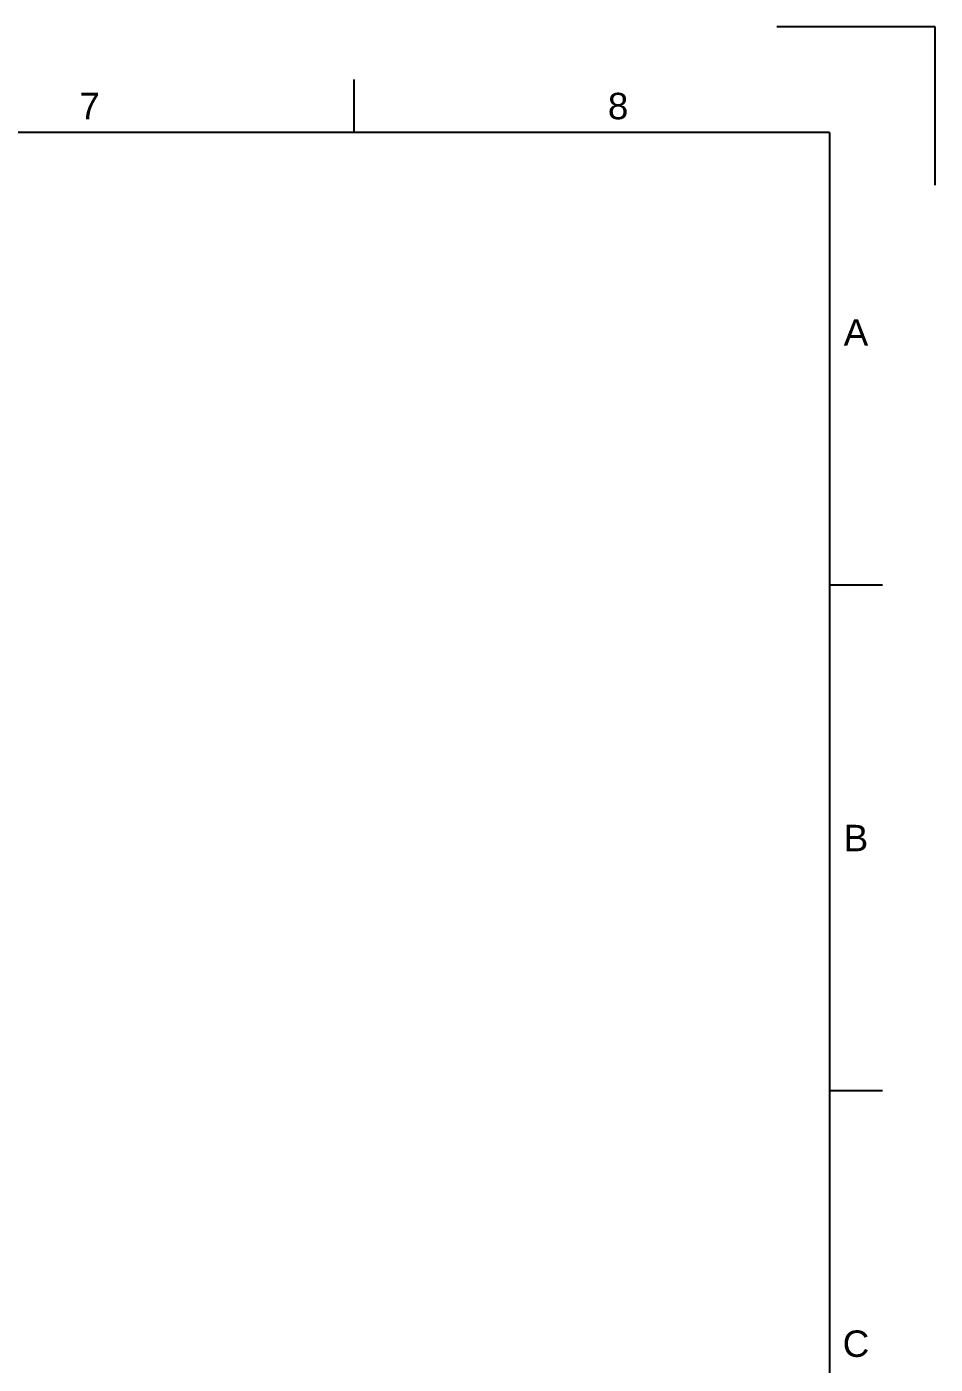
# Model space of a CAD drawing. Header units: millimetres. Extents: x 0 to 420, y 0 to 297.
# Drawn here: x 334.1 to 420, y 170.5 to 297 of the extents above; entities that cross this region are included whole.
import ezdxf
from ezdxf.enums import TextEntityAlignment as Align

# ---------------------------------------------------------------- set-up
doc = ezdxf.new("R2010")
doc.units = ezdxf.units.MM
doc.header["$LTSCALE"] = 0.75
doc.layers.add('BORDER', color=7, linetype='Continuous', lineweight=25)
doc.styles.add('FusionTitle', font='arial.ttf')

# ---------------------------------------------------------------- blocks, each defined once
blk = doc.blocks.new('ISO_A3_SHEET')
at = {"layer": 'BORDER'}
for p, q in [((365, 292), (365, 287)), ((410, 287), (20, 287)), ((410, 287), (410, 10)), ((415, 244.16666), (410, 244.16666)), ((415, 196.33333), (410, 196.33333))]:
    blk.add_line(p, q, dxfattribs=at)
at = {"layer": 'Defpoints'}
for p, q in [((420, 297), (405, 297)), ((420, 282), (420, 297))]:
    blk.add_line(p, q, dxfattribs=at)
at = {"layer": 'BORDER', "style": 'FusionTitle'}
for s, p in [('7', (340, 289.5)), ('8', (390, 289.5)), ('A', (412.5, 268.08333)), ('B', (412.5, 220.25)), ('C', (412.5, 172.41667))]:
    blk.add_text(s, height=2.5, dxfattribs=at).set_placement(p, align=Align.MIDDLE)

msp = doc.modelspace()

# ---------------------------------------------------------------- block references
at = {"layer": 'BORDER'}
msp.add_blockref('ISO_A3_SHEET', (0, 0), dxfattribs=at)

doc.saveas('drawing.dxf')
